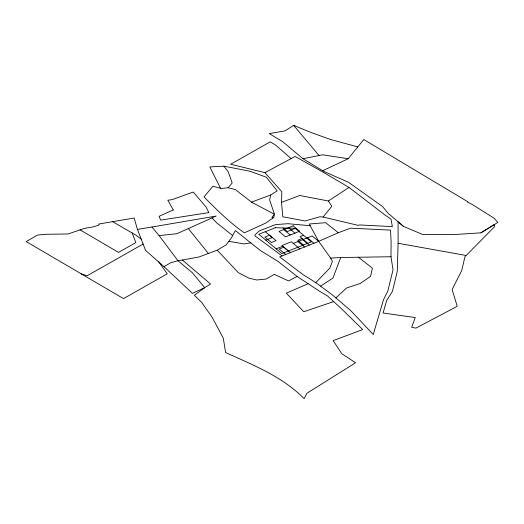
<?xml version="1.0" encoding="UTF-8"?>
<svg xmlns="http://www.w3.org/2000/svg" width="524" height="524" viewBox="0 0 524 524"><rect width="100%" height="100%" fill="white"/><g stroke="black" fill="none" stroke-linecap="round" stroke-linejoin="round"><path stroke-width="0.79" d="M391.002 256.74L391.107 242.193L390.557 230.128L350.582 228.156L338.288 232.728L318.677 241.381L279.692 256.884L302.649 274.366L315.762 282.606L331.83 294.462L350.602 310.45L373.265 334.522L383.424 299.892L387.826 291.03L393.033 269.84L391.002 256.74L340.685 257.526L330.651 258.103L318.677 241.381L309.271 224.003L325.64 222.674L338.288 232.728M264.967 172.645L295.091 156.46L321.86 171.44L348.984 187.402L384.452 214.617L391.015 219.156L392.352 226.604L359.333 224.934L358.246 225.386L323.125 217.034L319.974 216.766L305.073 220.971L282.796 216.779L281.532 202.362L281.82 191.725L264.967 172.645L230.632 164.254L270.246 141.847L275.631 145.089L291.102 158.608M403.454 226.375L398.089 221.79L398.102 243.274L397.251 271.452L392.417 291.416L386.725 300.324L383.051 313.005L415.244 317.564L411.674 327.271L415.899 328.122L457.223 306.33L452.133 289.503L461.723 270.541L464.991 256.655L494.335 226.925L494.63 224.377L480.908 232.839L453.666 234.582L422.475 234.418L403.454 226.375L387.996 213.163L382.559 206.515L348.447 182.26L323.511 171.269L303.003 158.746L282.816 141.768L269.257 133.607L285.089 130.862L293.623 125.354L310.477 132.271L330.461 139.476L357.787 146.91L363.807 139.561L467.788 201.727L467.611 202.185L472.098 204.399L494.165 218.246L497.8 222.438L480.908 232.839M220.506 188.221L209.862 166.914L223.912 166.167L250.151 171.263L266.402 177.25L277.157 190.841L270.731 194.967L269.657 199.939L274.438 214.277L273.738 217.486L265.792 223.047L244.394 232.839C229.538 222.621 216.687 209.679 204 196.913L212.882 186.275L221.429 188.463L228.064 187.762L235.368 189.583L251.494 202.126L274.438 214.277L271.891 217.342L273.017 217.991M340.685 257.526L332.995 277.995L320.675 286.078M322.876 170.654L348.205 158.733L357.787 146.91M323.125 217.034L331.81 206.312L328.397 201.013L299.8 195.498L281.532 202.362M228.064 187.762L232.171 183.014L228.202 171.728L223.912 166.167M315.762 282.606L329.838 268.124L332.393 261.338L330.651 258.103M335.805 297.914L346.593 287.977L360.093 283.563L370.54 276.397L372.4 268.131L358.278 257.153M328.397 201.013L348.984 187.402M182.372 260.022L199.002 256.97L217.205 250.184L226.08 244.918L231.457 237.824L235.355 230.553L260.258 250.446L277.838 261.266L297.069 276.417L320.026 291.547L327.29 295.791L340.417 307.745L362.732 329.557L333.159 340.62L341.772 353.713L355.593 362.765L306.92 393.262L304.117 398.646C282.554 376.691 253.177 365.051 225.621 352.56L223.29 338.183L212.115 317.249L201.792 302.512L194.378 295.254L204.674 287.689L210.55 284.008L182.372 260.022L177.937 260.716L170.647 262.806L163.973 266.631L145.561 250.387L137.439 229.42L134.17 218.023L98.715 224.023L99.278 224.848L98.656 225.11A34.257 19.774 0 0 1 90.39 227.449L84.993 228.215L68.041 233.979L45.739 234.287L37.577 235.06L26.2 241.59L123.513 298.628L167.274 273.803L158.399 261.45M143.098 244.027L87.115 275.781L81.141 273.869M297.069 276.417L288.6 280.93L274.301 274.347L266.087 279.05L256.753 279.986L248.959 278.152L238.368 272.696L217.205 250.184M151.947 227.01L216.124 216.058L176.902 233.697L159.113 235.623L151.947 227.01L137.439 229.42M308.079 283.753L286.307 293.158L303.763 311.728L333.605 301.627M265.786 240.13L272.257 237.555L265.282 231.706M295.294 228.399L287.355 231.556L283.052 227.947M303.494 235.269L299.957 236.678L307.83 243.28M276.181 248.841L282.652 246.267L288.338 251.035M302.151 238.518L297.75 240.267L303.429 245.029M283.884 247.184L279.168 249.057L285.659 254.507M293.316 243.431L312.18 235.931L318.677 241.374M251.494 202.126L270.731 194.967M303.003 158.746L322.62 154.803L348.205 158.733M250.911 242.841L244.302 243.955L228.811 241.328M310.208 225.739L287.925 223.702L275.513 224.586L259.223 230.94L255.195 234.621L254.867 235.826L282.089 255.922M465.921 255.443L398.102 243.274M112.627 221.672L135.867 235.125L141.198 239.127M80.015 229.826L118.522 252.404L135.847 242.579L132.107 232.918M232.682 235.538L216.772 222.916L211.984 217.918M307.464 237.804L313.961 243.254M288.455 227.698L294.953 233.147M302.748 239.684L309.245 245.127M283.739 229.578L290.237 235.021M298.032 241.557L304.529 247.001M299.813 248.88L291.364 241.8L281.932 245.546L290.381 252.627M163.973 266.631L192.439 293.348L204.674 287.689L192.426 272.808L177.937 260.716L159.113 235.623M293.623 125.354L319.044 155.543M188.306 228.516L208.375 253.478M173.28 209.921L159.08 216.307L160.691 220.106L208.84 212.613L206.011 206.954L193.291 192.02L172.088 199.657L167.811 200.214L173.28 209.921M275.323 227.711L258.804 234.28L281.86 253.609L311.367 241.872L295.195 228.313L275.323 227.711M269.591 235.204L264.875 237.077L271.373 242.52L276.089 240.647L269.591 235.204M293.171 225.824L279.023 231.451L285.521 236.894L299.669 231.267L293.171 225.824"/></g></svg>
